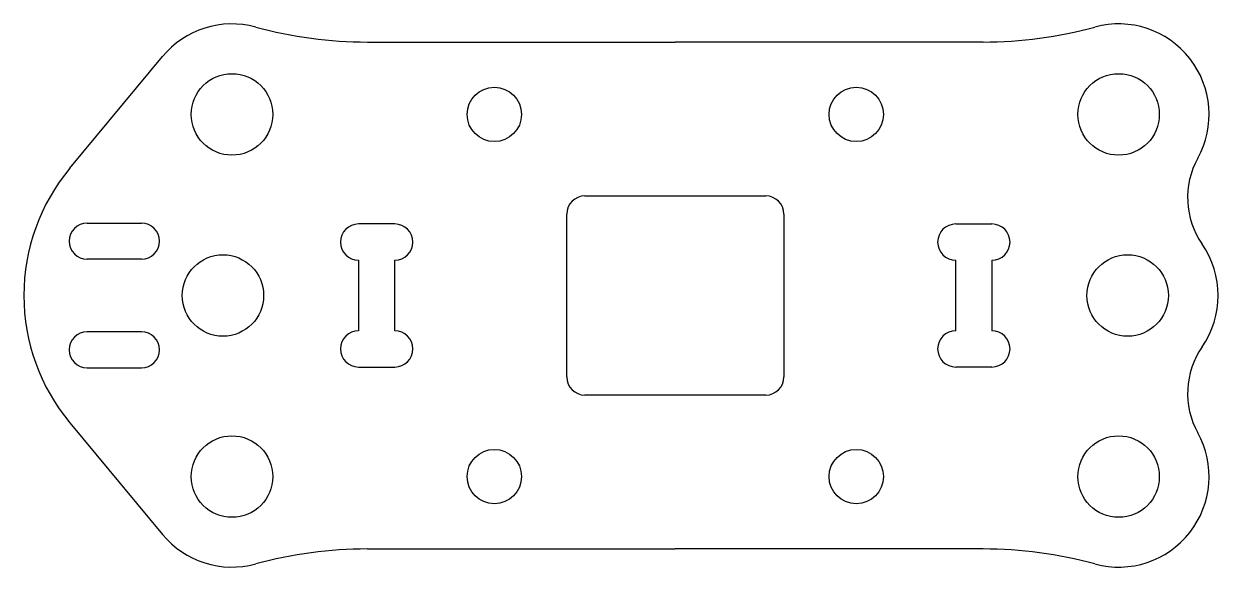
# Model space of a CAD drawing. Header units: millimetres. Extents: x -36 to 30, y -15 to 15.
import ezdxf

# ---------------------------------------------------------------- set-up
doc = ezdxf.new("R2010")
doc.units = ezdxf.units.MM
doc.layers.add('Sketch002', color=7, linetype='CONTINUOUS')

msp = doc.modelspace()

# ---------------------------------------------------------------- linework, layer by layer
at = {"layer": 'Sketch002'}
for p, q in [((-17.0167, 14), (0, 14)), ((17.0167, 14), (0, 14)), ((-33.466, 7.0233), (-28.3482, 13.1924)), ((-5, 5.5), (5, 5.5)), ((-32.5, 4), (-29.5, 4)), ((-6, -4.5), (-6, 4.5)), ((6, 4.5), (6, -4.5)), ((-15.5, 3.95), (-17.5, 3.95)), ((15.5, 3.95), (17.5, 3.95)), ((-29.5, 2), (-32.5, 2)), ((-17.5, 1.95), (-17.5, -1.95)), ((-15.5, -1.95), (-15.5, 1.95)), ((15.5, -1.95), (15.5, 1.95)), ((17.5, 1.95), (17.5, -1.95)), ((-29.5, -2), (-32.5, -2)), ((-17.5, -3.95), (-15.5, -3.95)), ((17.5, -3.95), (15.5, -3.95)), ((-32.5, -4), (-29.5, -4)), ((5, -5.5), (-5, -5.5)), ((-33.466, -7.0233), (-28.3482, -13.1924)), ((-17.0167, -14), (0, -14)), ((17.0167, -14), (0, -14))]:
    msp.add_line(p, q, dxfattribs=at)
for centre, radius in [((-24.5, 10), 2.25), ((24.5, 10), 2.25), ((-10, 10), 1.5), ((10, 10), 1.5), ((-25, 0), 2.25), ((25, 0), 2.25), ((-24.5, -10), 2.25), ((24.5, -10), 2.25), ((-10, -10), 1.5), ((10, -10), 1.5)]:
    msp.add_circle(centre, radius, dxfattribs=at)
for centre, radius, start, end in [((-24.5, 10), 5, 74.7772, 140.321), ((-17.0167, 37.5), 23.5, -105.223, -90), ((17.0167, 37.5), 23.5, -90, -74.7772), ((24.5, 10), 5, -28.9388, 105.223), ((32.8138, 5.4032), 4.5, 151.061, -145.336), ((-25, 0), 11, 140.321, 180), ((-5, 4.5), 1, 90, 180), ((5, 4.5), 1, 0, 90), ((-32.5, 3), 1, 90, -90), ((-29.5, 3), 1, -90, 90), ((-17.5, 2.95), 1, 90, -90), ((-15.5, 2.95), 1, -90, 90), ((15.5, 2.95), 1, 90, -90), ((17.5, 2.95), 1, -90, 90), ((25, 0), 5, -34.6636, 34.6636), ((-25, 0), 11, 180, -140.321), ((-17.5, -2.95), 1, 90, -90), ((-15.5, -2.95), 1, -90, 90), ((15.5, -2.95), 1, 90, -90), ((17.5, -2.95), 1, -90, 90), ((-32.5, -3), 1, 90, -90), ((-29.5, -3), 1, -90, 90), ((32.8138, -5.4032), 4.5, 145.336, -151.061), ((-5, -4.5), 1, 180, -90), ((5, -4.5), 1, -90, 0), ((24.5, -10), 5, -105.223, 28.9388), ((-24.5, -10), 5, -140.321, -74.7772), ((-17.0167, -37.5), 23.5, 90, 105.223), ((17.0167, -37.5), 23.5, 74.7772, 90)]:
    msp.add_arc(centre, radius, start, end, dxfattribs=at)

doc.saveas('drawing.dxf')
